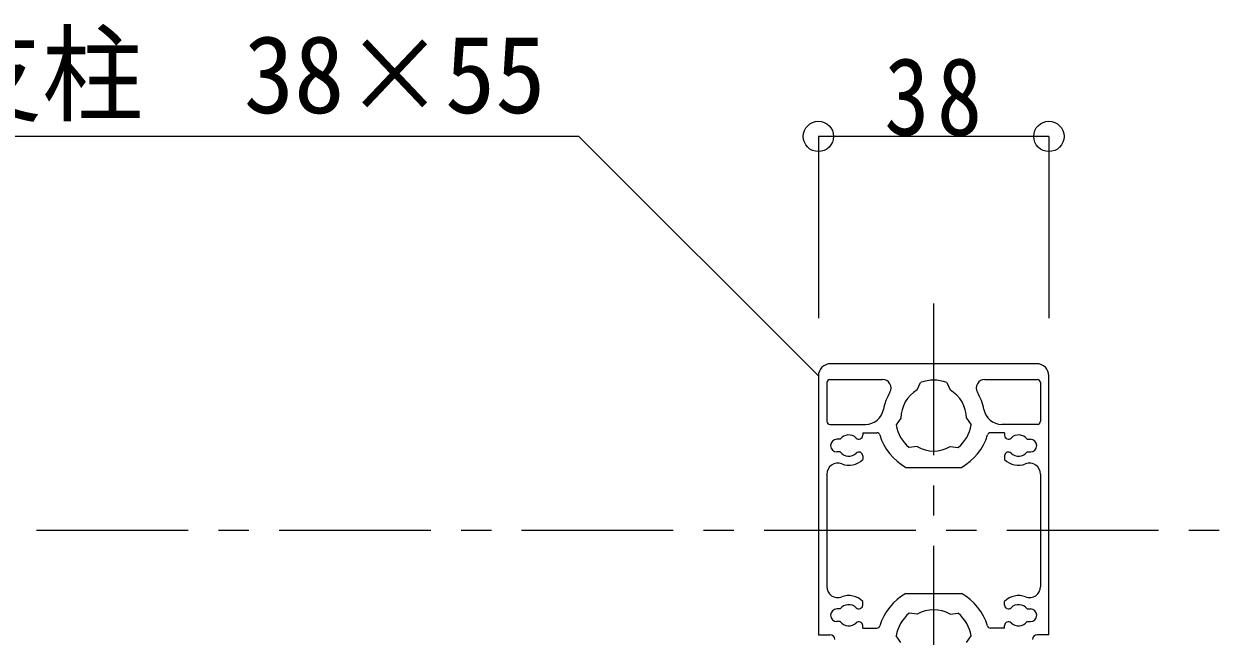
# Model space of a CAD drawing. Units: millimetres, scale not verified. Extents: x -1050 to 1050, y -742 to 742.
# Drawn here: x 398 to 594.3, y -269.2 to -168.2 of the extents above; entities that cross this region are included whole.
import ezdxf
from ezdxf.enums import TextEntityAlignment as Align

# ---------------------------------------------------------------- set-up
doc = ezdxf.new("R2010")
doc.units = ezdxf.units.MM
doc.header["$LTSCALE"] = 5
doc.linetypes.add('CHAIN1', pattern=[8, 5, -1, 1, -1])
doc.layers.add('0-0_通り芯', color=7, linetype='CHAIN1')
for name, color, linetype, lineweight in [('0-3_寸法', 54, 'Continuous', 20), ('0-9_文字', 3, 'Continuous', 20), ('0-A_支柱', 6, 'Continuous', 20)]:
    doc.layers.add(name, color=color, linetype=linetype, lineweight=lineweight)
doc.styles.add('ＭＳ ゴシック', font='')
doc.styles.get('ＭＳ ゴシック').set_extended_font_data('MS Gothic')

# ---------------------------------------------------------------- blocks, each defined once
blk = doc.blocks.new('dimension_origin')
at = {"color": 0, "linetype": 'Continuous', "lineweight": -2}
blk.add_circle((0, 0), 1.25, dxfattribs=at)

msp = doc.modelspace()

# ---------------------------------------------------------------- linework, layer by layer
at = {"layer": '0-0_通り芯'}
for p, q in [((548.02, -214.355), (548.02, -354.61)), ((548.02, -214.355), (548.02, -411.793)), ((905.098, -251.793), (-277.5, -251.793))]:
    msp.add_line(p, q, dxfattribs=at)
at = {"layer": '0-3_寸法'}
for p, q in [((529.02, -186.793), (529.02, -216.802)), ((567.02, -186.793), (529.02, -186.793)), ((567.02, -186.793), (567.02, -216.802))]:
    msp.add_line(p, q, dxfattribs=at)
at = {"layer": '0-9_文字'}
msp.add_lwpolyline([(529.02, -226.293), (489.52, -186.793), (384.413, -186.793)], dxfattribs=at)
at = {"layer": '0-A_支柱'}
for p, q in [((565.02, -224.293), (531.02, -224.293)), ((529.02, -226.293), (529.02, -268.993)), ((530.42, -227.393), (530.42, -233.793)), ((530.92, -226.893), (539.592, -226.893)), ((545.32, -228.616), (545.865, -227.373)), ((550.175, -227.373), (550.72, -228.616)), ((556.449, -226.893), (565.12, -226.893)), ((565.62, -227.393), (565.62, -233.793)), ((567.02, -268.993), (567.02, -226.293)), ((542.62, -233.293), (541.816, -234.387)), ((553.42, -233.293), (554.224, -234.387)), ((530.92, -234.293), (536.797, -234.293)), ((565.12, -234.293), (559.243, -234.293)), ((532.62, -236.743), (532.07, -236.743)), ((536.32, -235.693), (538.659, -235.693)), ((536.32, -235.693), (536.32, -236.103)), ((559.72, -235.693), (557.381, -235.693)), ((559.72, -235.693), (559.72, -236.103)), ((563.42, -236.743), (563.97, -236.743)), ((532.62, -238.843), (532.07, -238.843)), ((545.32, -237.969), (543.97, -238.119)), ((550.72, -237.969), (552.07, -238.119)), ((563.42, -238.843), (563.97, -238.843)), ((536.32, -239.483), (536.32, -240.089)), ((559.72, -239.483), (559.72, -240.089)), ((530.42, -242.511), (530.42, -261.075)), ((543.451, -241.393), (552.589, -241.393)), ((565.62, -242.511), (565.62, -261.075)), ((543.451, -262.193), (552.589, -262.193)), ((532.62, -264.743), (532.07, -264.743)), ((536.32, -264.103), (536.32, -263.497)), ((559.72, -264.103), (559.72, -263.497)), ((563.42, -264.743), (563.97, -264.743)), ((532.62, -266.843), (532.07, -266.843)), ((545.32, -265.616), (543.97, -265.467)), ((550.72, -265.616), (552.07, -265.467)), ((563.42, -266.843), (563.97, -266.843)), ((536.32, -267.893), (536.32, -267.483)), ((536.32, -267.893), (538.659, -267.893)), ((559.72, -267.893), (557.381, -267.893)), ((559.72, -267.893), (559.72, -267.483)), ((529.02, -268.993), (530.92, -268.993)), ((542.62, -270.293), (541.816, -269.199)), ((553.42, -270.293), (554.224, -269.199)), ((567.02, -268.993), (565.12, -268.993))]:
    msp.add_line(p, q, dxfattribs=at)
for centre, radius, start, end in [((531.02, -226.293), 2, 90, 180), ((565.02, -226.293), 2, 0, 90), ((530.92, -227.393), 0.5, 90, 180), ((539.592, -228.293), 1.4, 329.32257, 90), ((548.02, -233.293), 6.3, 70, 110.00001), ((556.449, -228.293), 1.4, 90, 210.67743), ((565.12, -227.393), 0.5, 0, 90), ((548.02, -233.293), 8.4, 149.32257, 169.89582), ((548.02, -233.293), 5.4, 120.00001, 180), ((548.02, -233.293), 5.4, 360, 60), ((548.02, -233.293), 8.4, 10.10418, 30.67743), ((536.797, -231.293), 3, 270, 349.89582), ((559.243, -231.293), 3, 190.10418, 270), ((530.92, -233.793), 0.5, 180, 270), ((548.02, -233.293), 6.3, 190, 230), ((548.02, -233.293), 6.3, 310, 350), ((565.12, -233.793), 0.5, 270, 360), ((532.07, -237.793), 1.05, 90, 270), ((534.02, -237.793), 1.75, 45.30802, 143.1301), ((535.692, -236.103), 0.628, 225.30802, 360), ((538.659, -236.193), 0.5, 17.21261, 90), ((548.02, -233.293), 9.3, 197.21261, 240.57129), ((548.02, -233.293), 9.3, 299.42871, 342.78739), ((557.381, -236.193), 0.5, 90, 162.78739), ((560.348, -236.103), 0.628, 180, 314.69198), ((562.02, -237.793), 1.75, 36.8699, 134.69198), ((563.97, -237.793), 1.05, 270, 90), ((534.02, -237.793), 1.75, 216.8699, 314.69196), ((535.692, -239.483), 0.628, 0, 134.69196), ((548.02, -233.293), 5.4, 240, 300), ((560.348, -239.483), 0.628, 45.30804, 180), ((562.02, -237.793), 1.75, 225.30804, 323.1301), ((532.22, -242.511), 1.8, 69.11854, 180), ((534.02, -237.793), 3.25, 249.11854, 315.04746), ((562.02, -237.793), 3.25, 224.95254, 290.88146), ((563.82, -242.511), 1.8, 0, 110.88146), ((532.22, -261.075), 1.8, 180, 290.88146), ((534.02, -265.793), 3.25, 44.95254, 110.88146), ((548.02, -270.293), 9.3, 119.42871, 162.78739), ((548.02, -270.293), 9.3, 17.21261, 60.57129), ((562.02, -265.793), 3.25, 69.11854, 135.04746), ((563.82, -261.075), 1.8, 249.11854, 360), ((532.07, -265.793), 1.05, 90, 270), ((534.02, -265.793), 1.75, 45.30804, 143.1301), ((535.692, -264.103), 0.628, 225.30804, 360), ((548.02, -270.293), 5.4, 60, 120), ((560.348, -264.103), 0.628, 180, 314.69196), ((562.02, -265.793), 1.75, 36.8699, 134.69196), ((563.97, -265.793), 1.05, 270, 90), ((534.02, -265.793), 1.75, 216.8699, 314.69198), ((535.692, -267.483), 0.628, 0, 134.69198), ((548.02, -270.293), 6.3, 130, 170), ((548.02, -270.293), 6.3, 10, 50), ((560.348, -267.483), 0.628, 45.30802, 180), ((562.02, -265.793), 1.75, 225.30802, 323.1301), ((538.659, -267.393), 0.5, 270, 342.78739), ((557.381, -267.393), 0.5, 197.21261, 270), ((530.92, -269.793), 0.8, 0, 90), ((565.12, -269.793), 0.8, 90, 180)]:
    msp.add_arc(centre, radius, start, end, dxfattribs=at)

# ---------------------------------------------------------------- block references
at = {"layer": '0-3_寸法', "xscale": 2, "yscale": 2, "rotation": 180}
msp.add_blockref('dimension_origin', (529.02, -186.793), dxfattribs=at)
at = {"layer": '0-3_寸法', "xscale": 2, "yscale": 2}
msp.add_blockref('dimension_origin', (567.02, -186.793), dxfattribs=at)

# ---------------------------------------------------------------- texts
at = {"layer": '0-3_寸法', "insert": (539.895, -186.793), "char_height": 12.83, "attachment_point": 7, "style": 'ＭＳ ゴシック'}
msp.add_mtext('\\T1.17;\\W0.85;38', dxfattribs=at)
at = {"layer": '0-9_文字', "style": 'ＭＳ ゴシック', "width": 0.95}
msp.add_text('支柱\u300038×55', height=12.83, dxfattribs=at).set_placement((384.413, -186.793), align=Align.BOTTOM_LEFT)

doc.saveas('drawing.dxf')
